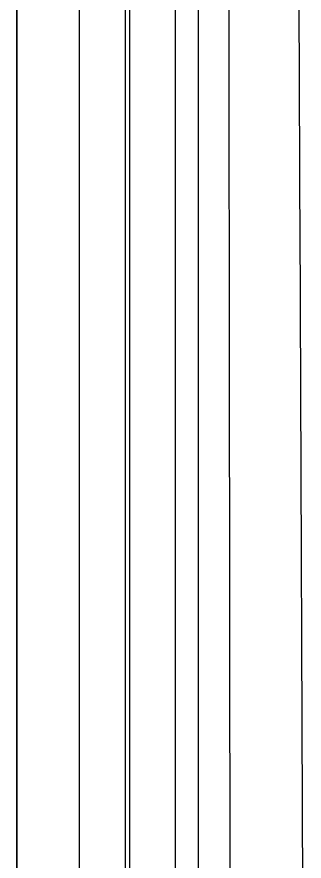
# Model space of a CAD drawing. Header units: millimetres. Extents: x -26983 to 60590, y 825 to 42375.
# Drawn here: x 59842.286 to 59842.781, y 17366.7 to 17368.154 of the extents above; entities that cross this region are included whole.
import ezdxf

# ---------------------------------------------------------------- set-up
doc = ezdxf.new("R2010")
doc.units = ezdxf.units.MM
doc.header["$LTSCALE"] = 100
doc.header["$MEASUREMENT"] = 0
doc.layers.get('0').update_dxf_attribs({"linetype": 'CONTINUOUS'})
doc.layers.add('ELE9', color=9, linetype='CONTINUOUS')
doc.layers.add('TOI', color=12, linetype='CONTINUOUS')

# ---------------------------------------------------------------- blocks, each defined once
blk = doc.blocks.new('I2-샤워수전')
at = {"layer": 'TOI'}
for p, q in [((-16, 270), (-16, -72.5)), ((-13.9479, -100), (-13.9479, 244.9278)), ((-9.9483, 241.2105), (-9.9483, -91.6827)), ((-9.528, -91.1508), (-9.528, 234.8682)), ((-5.5284, 234.8682), (-5.5284, -91)), ((0, 234.8682), (0, -78))]:
    blk.add_line(p, q, dxfattribs=at)
for points, knots in [([(-18.2689, -72.5), (-18.3141, -51.6346), (-18.4089, -7.936), (-18.5315, 60.5638), (-18.6273, 122.6343), (-18.7002, 177.094), (-18.7554, 222.7609), (-18.7877, 253.9916), (-18.8043, 270.0001)], [0, 0, 0, 0, 0.1827628, 0.3827621, 0.5999977, 0.7264466, 0.8597807, 1, 1, 1, 1]), ([(-25.2969, 255.0296), (-25.1168, 202.916), (-24.6584, 93.7184), (-23.994, -15.4781), (-23.563, -72.5611)], [0, 0, 0, 0, 0.4772396, 1, 1, 1, 1])]:
    blk.add_open_spline(points, degree=3, knots=knots, dxfattribs=at)
blk = doc.blocks.new('B2FF')
at = {"layer": 'ELE9', "color": 253, "ltscale": 0.1}
blk.add_lwpolyline([(37344599.716, 549441.338), (37344599.716, 548471.338)], dxfattribs=at)
at = {"layer": 'ELE9', "color": 253, "ltscale": 0.1, "extrusion": (0, 0, -1), "xscale": -1, "zscale": -1, "rotation": 180}
blk.add_blockref('I2-샤워수전', (-37344599.716, 548866.331), dxfattribs=at)

msp = doc.modelspace()

# ---------------------------------------------------------------- block references
at = {"xscale": 0.01956471256889679, "yscale": 0.01956471256889679, "zscale": 0.01956471256889679}
msp.add_blockref('B2FF', (-670794.0735, 6632.6082), dxfattribs=at)

doc.saveas('drawing.dxf')
